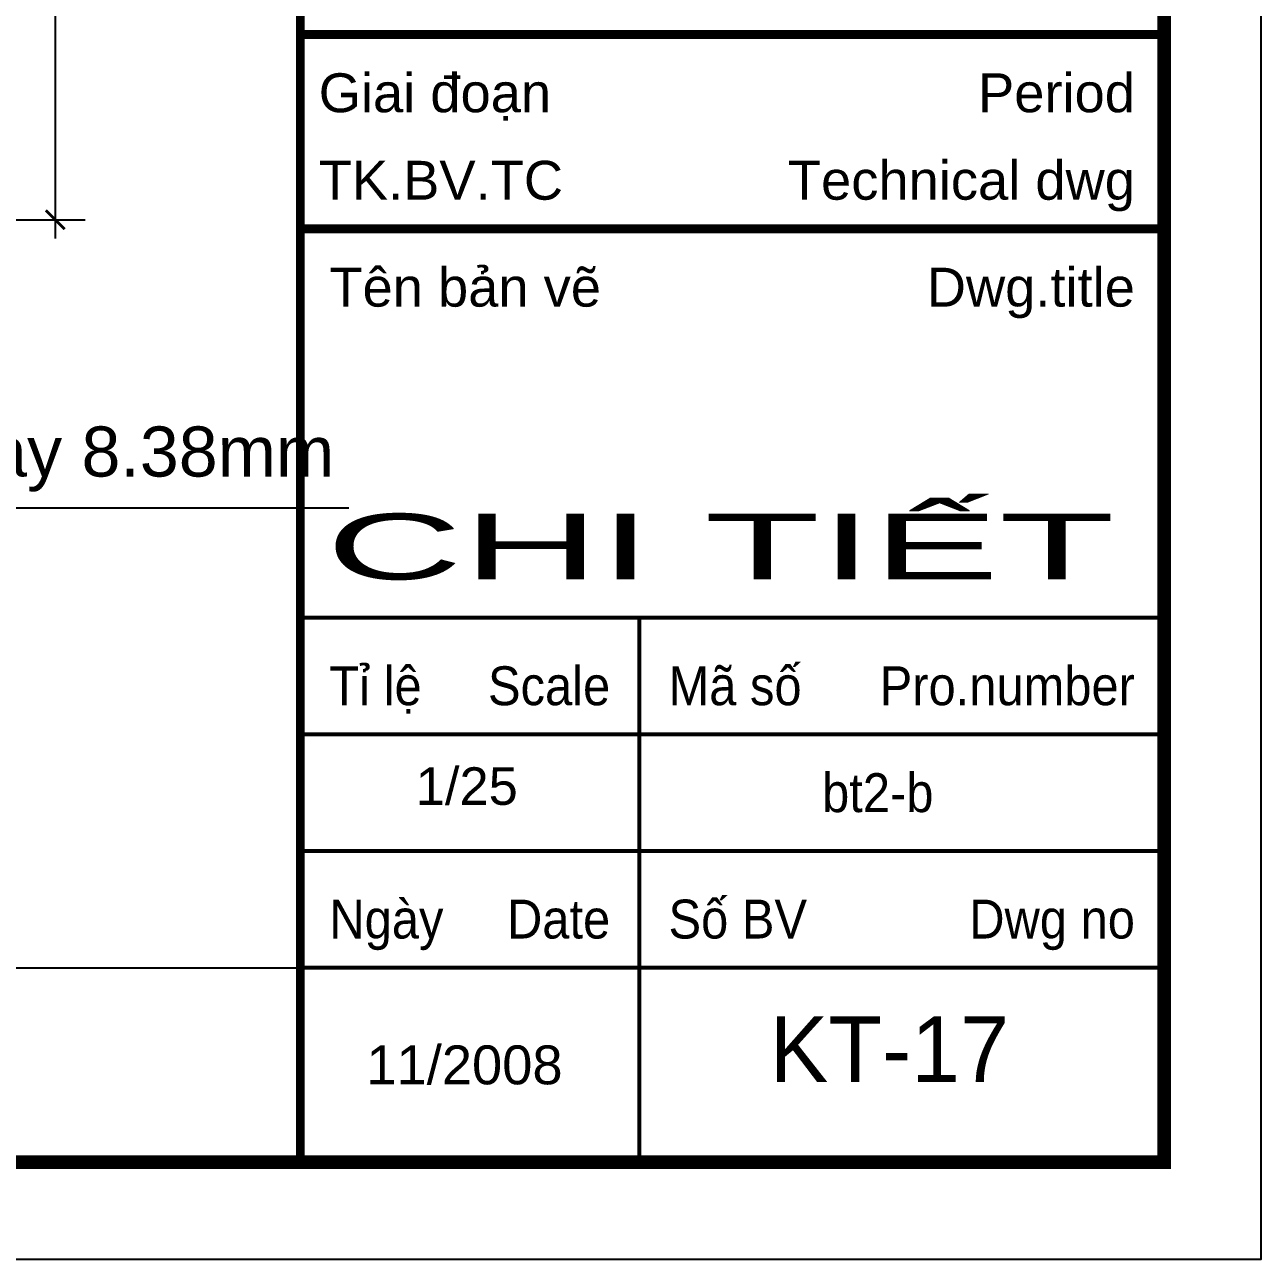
# Model space of a CAD drawing. Header units: millimetres. Extents: x -229618 to 2906, y -178063 to 96806.
# Drawn here: x -96569 to -94923, y -56426 to -54783 of the extents above; entities that cross this region are included whole.
import ezdxf
from ezdxf.enums import TextEntityAlignment as Align

# ---------------------------------------------------------------- set-up
doc = ezdxf.new("R2010")
doc.units = ezdxf.units.MM
doc.header["$LTSCALE"] = 200
doc.header["$MEASUREMENT"] = 0
doc.header["$PDMODE"] = 3
doc.header["$PDSIZE"] = 50
doc.layers.get('0').update_dxf_attribs({"color": 95, "linetype": 'CONTINUOUS'})
doc.layers.get('DEFPOINTS').update_dxf_attribs({"linetype": 'CONTINUOUS'})
for name, color, linetype in [('DIM', 251, 'CONTINUOUS'), ('KHUNGTEN', 7, 'CONTINUOUS'), ('TEXT', 33, 'CONTINUOUS')]:
    doc.layers.add(name, color=color, linetype=linetype)
doc.layers.add('in', color=203, linetype='CONTINUOUS', lineweight=5, plot=False)
doc.styles.add('Arial iso', font='vnarial_0.ttf')
doc.styles.add('Scale', font='vnsimli.shx', dxfattribs={"width": 0.65, "bigfont": 'bigfont.shx'})
doc.styles.add('TEXT1', font='Vhavan_0.ttf', dxfattribs={"height": 200})
doc.dimstyles.new('Scale', dxfattribs={"dimscale": 75, "dimtxt": 2, "dimasz": 1, "dimexe": 1.6, "dimexo": 0, "dimgap": 0.8, "dimtad": 1, "dimdec": 0, "dimzin": 0, "dimdsep": 46, "dimtxsty": 'Scale', "dimblk": 'ARCHTICK', "dimcen": 0.1, "dimdle": 1, "dimclrd": 256, "dimclre": 256, "dimclrt": 3, "dimadec": 0, "dimazin": 0, "dimtfac": 1, "dimtdec": 0, "dimtix": 1, "dimtmove": 2, "dimatfit": 3, "dimldrblk": 'ARCHTICK', "dimfxl": 0, "dimtolj": 1, "dimtzin": 0, "dimarcsym": 0})

# ---------------------------------------------------------------- blocks, each defined once
blk = doc.blocks.new('KhungA3')
at = {"layer": 'DEFPOINTS', "color": 8}
blk.add_lwpolyline([(-3.738, 3.813), (416.305, 3.813), (416.305, 300.813), (-3.738, 300.813)], close=True, dxfattribs=at)
at = {"layer": 'KHUNGTEN', "color": 4}
for points, const_width in [([(7.542, 8.987), (411.131, 8.987), (411.131, 295.639), (7.542, 295.639)], 0.724), ([(365.131, 295.639), (411.131, 295.639), (411.131, 8.987), (365.131, 8.987)], 0.466)]:
    blk.add_lwpolyline(points, close=True, dxfattribs=dict(at, const_width=const_width))
at = {"layer": 'KHUNGTEN', "color": 4, "const_width": 0.466}
for points in [[(365.131, 69.008), (411.131, 69.008)], [(365.131, 58.66), (411.131, 58.66)]]:
    blk.add_lwpolyline(points, dxfattribs=at)
at = {"layer": 'KHUNGTEN', "color": 8, "const_width": 0.207}
for points in [[(365.131, 37.963), (411.131, 37.963)], [(383.19, 37.963), (383.19, 8.987)], [(365.131, 31.754), (411.131, 31.754)], [(365.131, 25.545), (411.131, 25.545)], [(365.131, 19.336), (411.131, 19.336)]]:
    blk.add_lwpolyline(points, dxfattribs=at)
at = {"layer": 'KHUNGTEN', "color": 8, "style": 'Arial iso'}
for s, width, p in [('Giai ®o¹n', 1, (366.115, 64.869)), ('Tªn b¶n vÏ', 1, (366.683, 54.521)), ('TØ lÖ', 0.9, (366.683, 33.306)), ('M· sè', 0.9, (384.743, 33.306)), ('bt2-b   ', 0.9, (392.92, 27.615)), ('Ngµy', 0.9, (366.683, 20.888)), ('Sè BV', 0.9, (384.743, 20.888))]:
    blk.add_text(s, height=2.0697, dxfattribs=dict(at, width=width)).set_placement(p)
for s, width, p in [('Period', 1, (409.579, 64.869)), ('Dwg.title', 1, (409.579, 54.521)), ('Scale', 0.9, (381.638, 33.306)), ('Pro.number', 0.9, (409.579, 33.306)), ('Date', 0.9, (381.638, 20.888)), ('Dwg no', 0.9, (409.579, 20.888))]:
    blk.add_text(s, height=2.0697, dxfattribs=dict(at, width=width)).set_placement(p, align=Align.RIGHT)
at = {"layer": 'KHUNGTEN', "color": 7, "style": 'Arial iso', "width": 1}
blk.add_text('TK.BV.TC', height=2.0697, dxfattribs=at).set_placement((366.115, 60.212))
blk.add_text('Technical dwg', height=2.06969, dxfattribs=at).set_placement((409.579, 60.212), align=Align.RIGHT)
at = {"layer": 'KHUNGTEN', "color": 7, "style": 'Arial iso'}
blk.add_text('11/2008', height=2.0697, dxfattribs=at).set_placement((373.877, 14.162), align=Align.MIDDLE_CENTER)
blk = doc.blocks.new('_ArchTick')
at = {"color": 0, "linetype": 'ByBlock', "const_width": 0.15}
blk.add_lwpolyline([(-0.5, -0.5), (0.5, 0.5)], dxfattribs=at)
blk = doc.blocks.new('*D1404')
at = {"layer": 'DEFPOINTS', "color": 0}
for p in [(-96750.9, -53682.3), (-96750.9, -55042.3), (-96529, -55042.3)]:
    blk.add_point(p, dxfattribs=at)
at = {"layer": 'DIM', "lineweight": -2}
for p, q in [((-96529, -53657.3), (-96529, -55067.3)), ((-96750.9, -53682.3), (-96489, -53682.3)), ((-96750.9, -55042.3), (-96489, -55042.3))]:
    blk.add_line(p, q, dxfattribs=at)
at = {"layer": 'DIM', "lineweight": -2, "xscale": 25, "yscale": 25, "zscale": 25}
for p, rotation in [((-96529, -53682.3), 90), ((-96529, -55042.3), 270)]:
    blk.add_blockref('_ArchTick', p, dxfattribs=dict(at, rotation=rotation))
at = {"layer": 'DIM', "color": 3, "insert": (-96574, -54362.3), "char_height": 50, "attachment_point": 5, "rotation": 90, "style": 'Scale'}
blk.add_mtext('\\A1;1360', dxfattribs=at)

msp = doc.modelspace()

# ---------------------------------------------------------------- linework, layer by layer
at = {"layer": 'DIM'}
msp.add_lwpolyline([(-101677.2, -56037.8), (-96202.7, -56037.8), (-96202.7, -56296.2), (-101677.2, -56296.2)], close=True, dxfattribs=at)
at = {"layer": 'in'}
msp.add_lwpolyline([(-105424.4, -49000.5), (-94923.3, -49000.5), (-94923.3, -56425.5), (-105424.4, -56425.5)], close=True, dxfattribs=at)

# ---------------------------------------------------------------- block references
at = {"layer": 'KHUNGTEN'}
ref = msp.add_blockref('KhungA3', (-105331, -56520.9), dxfattribs=dict(at, xscale=25, yscale=25, zscale=25.00000000000008))
ref.add_attrib('TENBANVE', 'chi tiÕt', dxfattribs={"color": 1, "height": 87.5, "style": 'TEXT1', "width": 2.453845}).set_placement((-96168.5, -55520.9), (-95118.5, -55520.9), align=Align.FIT)
ref.add_attrib('SOBANVE', 'kt-17', dxfattribs={"color": 1, "height": 87.5, "style": 'TEXT1'}).set_placement((-95418.5, -56145.9), align=Align.MIDDLE_CENTER)
ref.add_attrib('TILE', '1/25', dxfattribs={"color": 1, "height": 50, "style": 'Arial iso'}).set_placement((-95981, -55795.9), align=Align.MIDDLE_CENTER)

# ---------------------------------------------------------------- texts
at = {"layer": 'TEXT', "style": 'Arial iso'}
msp.add_text('KÝnh an toµn dµy 8.38mm', height=66.667, dxfattribs=at).set_placement((-97223.9, -55384))

# ---------------------------------------------------------------- dimensions: what is measured, and where the dimension line sits
at = {"layer": 'DIM'}
dim = msp.add_linear_dim(base=(-96529, -55042.3), p1=(-96750.9, -53682.3), p2=(-96750.9, -55042.3), angle=90, dimstyle='Scale', override={"dimscale": 25}, dxfattribs=at)
dim.commit()
dim.dimension.update_dxf_attribs({"geometry": '*D1404', "text_midpoint": (-96574, -54362.3)})

# ---------------------------------------------------------------- leaders
msp.add_leader([(-97540.6, -55042.3), (-97251.6, -55425.6), (-96137.8, -55425.6)], dimstyle='Scale', override={"dimscale": 25}, dxfattribs=at)

doc.saveas('drawing.dxf')
